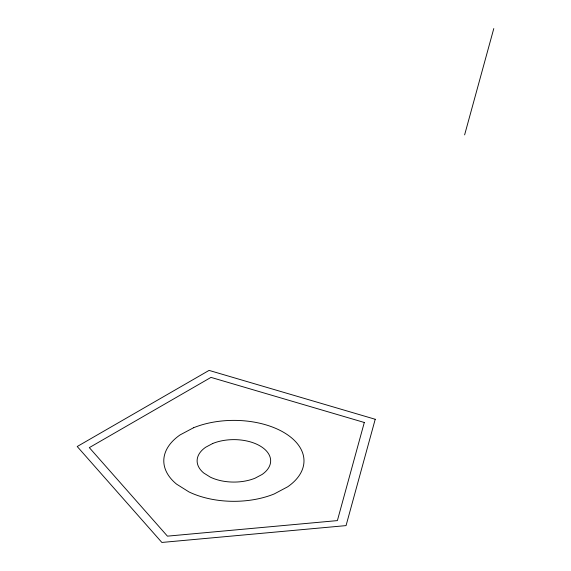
<?xml version="1.0" encoding="UTF-8"?>
<svg xmlns="http://www.w3.org/2000/svg" width="571" height="571" viewBox="0 0 571 571"><rect width="100%" height="100%" fill="white"/><g stroke="black" fill="none" stroke-linecap="round" stroke-linejoin="round"><path stroke-width="0.86" d="M464.616 134.884L493.787 28.55M364.305 422.483L337.382 520.602L167.439 536.148L89.319 447.628L210.992 377.388L364.305 422.483M375.226 419.271L346.055 525.606L161.871 542.45L77.213 446.522L209.072 370.401L375.226 419.271M193.576 427.743L180.108 434.895A70.097 40.47 0 0 0 176.546 484.122L188.93 491.902A70.097 40.47 0 0 0 274.201 493.958L287.67 486.806A70.097 40.47 0 0 0 285.479 433.453A70.097 40.47 0 0 0 193.576 427.743M212.74 443.489L205.681 447.236A36.765 21.227 0 0 0 203.811 473.059L210.306 477.135A36.765 21.227 0 0 0 255.03 478.212L262.096 474.465A36.765 21.227 0 0 0 260.947 446.479A36.765 21.227 0 0 0 212.74 443.489"/></g></svg>
